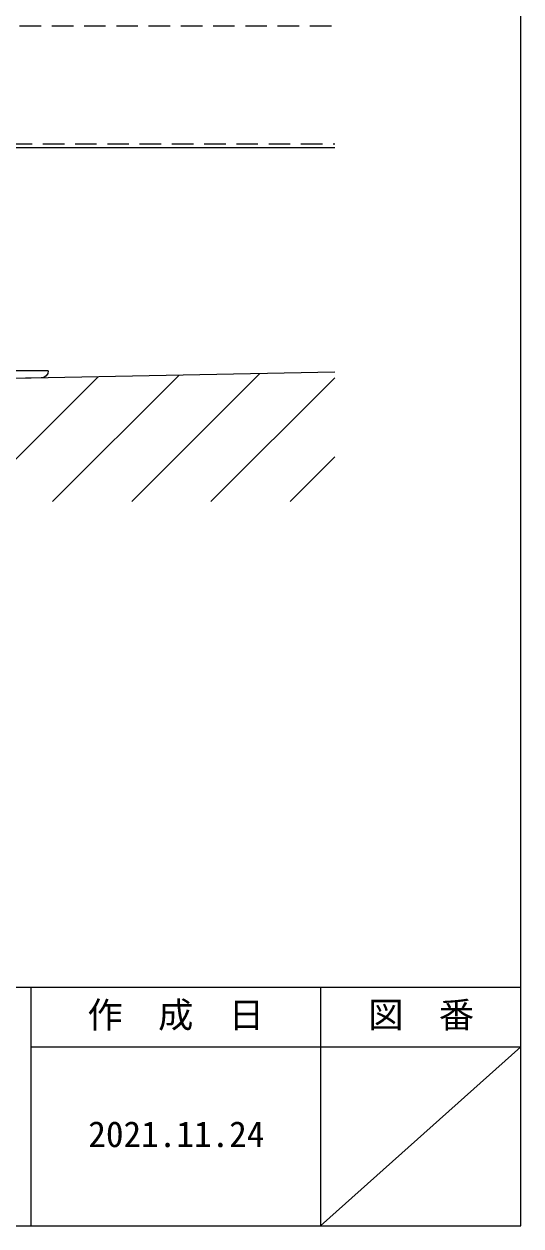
# Model space of a CAD drawing. Units: millimetres, scale not verified. Extents: x -4007 to 4007, y -2741 to 2832.
# Drawn here: x 3452 to 4007, y -2741 to -1398 of the extents above; entities that cross this region are included whole.
import ezdxf
from ezdxf.enums import TextEntityAlignment as Align

# ---------------------------------------------------------------- set-up
doc = ezdxf.new("R2010")
doc.units = ezdxf.units.MM
doc.header["$LTSCALE"] = 20
doc.linetypes.add('DASHED1', pattern=[1.8, 1.2, -0.6])
for name, color, linetype, lineweight in [('0-0_0-A01-枠A', 4, 'Continuous', 9), ('0-3_3-0', 7, 'Continuous', 9), ('0-5_0', 7, 'Continuous', 9), ('0-9_A-E01-仕上太線', 5, 'Continuous', 9), ('0-C_A-D09-金物_鋼材', 1, 'Continuous', 9), ('0-F_A-C03-壁種別', 4, 'Continuous', 9), ('1-1_ｱﾙﾐ', 1, 'Continuous', 9)]:
    doc.layers.add(name, color=color, linetype=linetype, lineweight=lineweight)
doc.layers.add('0-2_0-A02-枠B', color=5, linetype='Continuous')
doc.layers.add('0-7_0-A03-枠C', color=2, linetype='Continuous')
doc.styles.add('ＭＳ ゴシック', font='')
doc.styles.get('ＭＳ ゴシック').set_extended_font_data('MS Gothic')

# ---------------------------------------------------------------- blocks, each defined once
blk = doc.blocks.new('waku')
at = {"layer": '0-0_0-A01-枠A'}
for p, q in [((16423.33, 366.67), (16423.33, 11513.33)), ((15329.75, 900), (15329.75, 366.67)), ((15329.75, 900), (16423.33, 900)), ((15975.64, 900), (15975.64, 366.67)), ((396.67, 366.67), (15329.75, 366.67)), ((15329.75, 366.67), (16423.33, 366.67))]:
    blk.add_line(p, q, dxfattribs=at)
blk.add_lwpolyline([(15329.75, 766.67), (16423.33, 766.67), (15975.64, 366.67)], dxfattribs=at)
at = {"layer": '0-3_3-0'}
blk.add_line((15275.25, 900), (15329.75, 900), dxfattribs=at)
at = {"layer": '0-2_0-A02-枠B', "color": 6, "style": 'ＭＳ ゴシック'}
for s, p in [('作\u3000成\u3000日', (15455.85, 792.23)), ('図\u3000番', (16082.53, 792.23))]:
    blk.add_text(s, height=57.77, dxfattribs=at).set_placement(p, align=Align.BOTTOM_LEFT)
blk = doc.blocks.new('BASE-B')
at = {"layer": '0-5_0'}
for points in [[(-2000, 100), (1999.7, 100), (2000, 100)], [(-1920.3, 20), (-1920, 20), (1895.2, -60)]]:
    blk.add_lwpolyline(points, dxfattribs=at)
blk.add_arc((-1920, 100), 80, 180, 269.81567, dxfattribs=at)

msp = doc.modelspace()

# ---------------------------------------------------------------- linework, layer by layer
at = {"layer": '0-9_A-E01-仕上太線', "color": 4}
msp.add_line((3798.99, -1787.13), (279.18, -1857.52), dxfattribs=at)
at = {"layer": '0-F_A-C03-壁種別'}
for p, q in [((3395.56, -1931.56), (3534.71, -1792.41)), ((3483.95, -1931.56), (3624.9, -1790.61)), ((3572.34, -1931.56), (3715.1, -1788.81)), ((3660.73, -1931.56), (3798.99, -1793.3)), ((3749.12, -1931.56), (3798.99, -1881.69))]:
    msp.add_line(p, q, dxfattribs=at)
at = {"layer": '1-1_ｱﾙﾐ', "color": 4, "linetype": 'DASHED1'}
for p, q in [((279.18, -1400.1), (3798.99, -1400.1)), ((3329.18, -1532.1), (3798.99, -1532.1))]:
    msp.add_line(p, q, dxfattribs=at)
at = {"layer": '1-1_ｱﾙﾐ'}
msp.add_line((3329.18, -1536.1), (3798.99, -1536.1), dxfattribs=at)

# ---------------------------------------------------------------- block references
at = {"layer": '0-0_0-A01-枠A', "xscale": 0.5, "yscale": 0.5}
msp.add_blockref('waku', (-4205, -2924.31), dxfattribs=at)
at = {"layer": '0-C_A-D09-金物_鋼材', "xscale": -0.1, "yscale": 0.1}
msp.add_blockref('BASE-B', (3279.18, -1795.5), dxfattribs=at)

# ---------------------------------------------------------------- texts
at = {"layer": '0-7_0-A03-枠C', "style": 'ＭＳ ゴシック'}
msp.add_text('2021.11.24', height=28.89, dxfattribs=at).set_placement((3523.88, -2661.53), align=Align.BOTTOM_LEFT)

doc.saveas('drawing.dxf')
